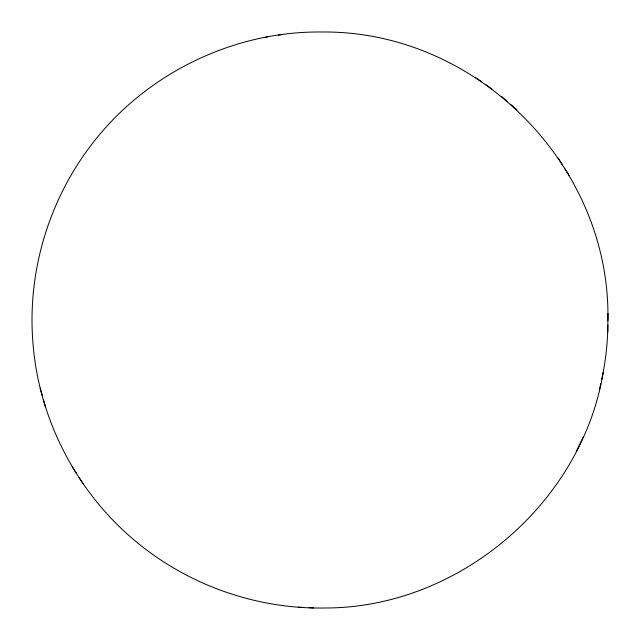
<?xml version="1.0" encoding="UTF-8"?>
<svg xmlns="http://www.w3.org/2000/svg" width="640" height="640" viewBox="0 0 640 640"><rect width="100%" height="100%" fill="white"/><g stroke="black" fill="none" stroke-linecap="round" stroke-linejoin="round"><path stroke-width="0.96" d="M601.752 379.24C605.6 361.472 607.672 343.28 607.84 325.104M607.896 320.704C611.192 165.568 476.408 30.104 321.296 32C233.584 31.128 147.024 73.16 93.256 142.416C50.288 197.176 28.224 267.744 32.544 337.232C37 416.736 76.328 493.336 138.232 543.408C190.176 585.76 257.144 609.072 324.176 608C457.592 608.464 581.088 504.264 603.16 372.712M607.776 332.176L607.96 313.44M599.424 389.888L600.784 383.584M576.248 451.496L583.264 436.816M265.192 37.32L267.416 36.936M278.464 35.128L281.04 34.68M298.32 607.184L303.112 607.4M309.128 607.712L313.608 607.92M475.776 77.76L481.584 81.752M486.056 84.896L491.976 88.96M501.848 96.656L507.544 101.624M511.176 104.808L516.952 109.84M72.232 466.84L76.352 473.224M79.144 477.648L83.224 483.968M557.992 157.768L562.232 164.464M564.832 168.64L569.064 175.328M40.144 388.024L42.248 395.424M43.52 400.088L45.624 407.512"/></g></svg>
